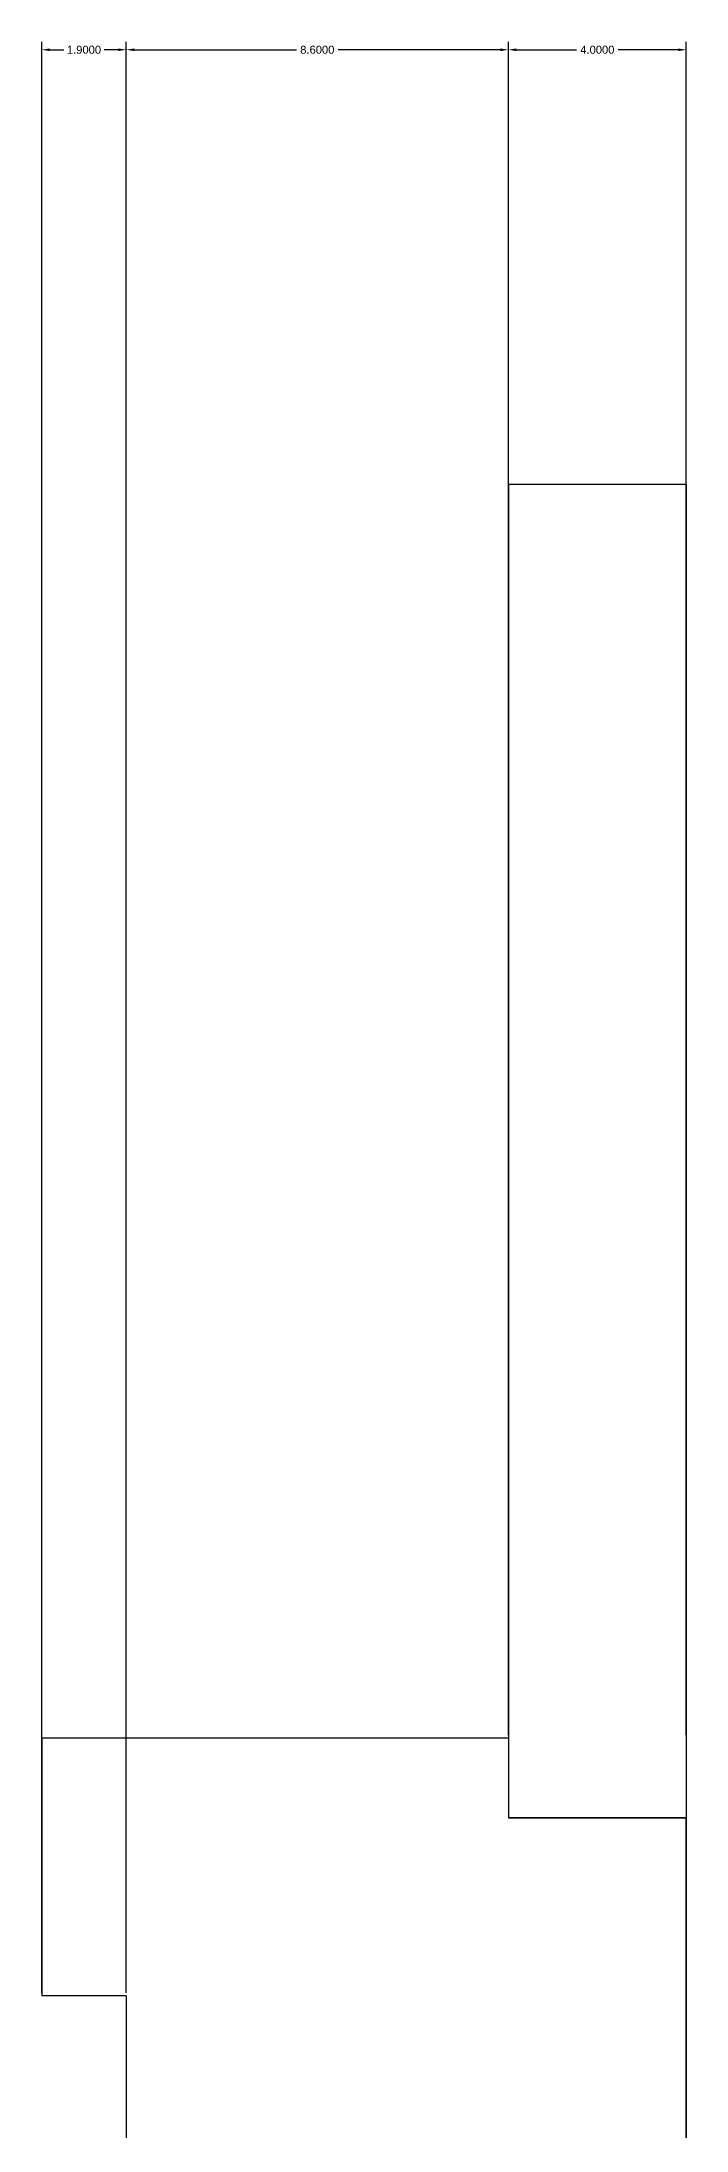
# Model space of a CAD drawing. Extents: x -1.5 to 13, y -52.5 to 41.4.
# Drawn here: x -1.5 to 13, y -5.53 to 41.45 of the extents above; entities that cross this region are included whole.
import ezdxf

# ---------------------------------------------------------------- set-up
doc = ezdxf.new("R2010")
doc.units = 0
doc.header["$MEASUREMENT"] = 0
doc.layers.get('0').update_dxf_attribs({"linetype": 'CONTINUOUS'})
doc.layers.get('Defpoints').update_dxf_attribs({"linetype": 'CONTINUOUS'})
doc.styles.get("Standard").update_dxf_attribs({"font": 'ARIAL.TTF'})
doc.dimstyles.get("Standard").update_dxf_attribs({"dimtxt": 0.18, "dimasz": 0.18, "dimexe": 0.18, "dimexo": 0.0625, "dimgap": 0.09, "dimtad": 0, "dimtih": 1, "dimtoh": 1, "dimdec": 4, "dimzin": 0, "dimdsep": 46, "dimtxsty": 'STANDARD', "dimcen": 0.09, "dimadec": 0, "dimazin": 0, "dimtfac": 1, "dimtdec": 4, "dimtofl": 0, "dimtmove": 0, "dimatfit": 3, "dimfxl": 1, "dimtolj": 1, "dimtzin": 0, "dimarcsym": 0})

# ---------------------------------------------------------------- blocks, each defined once
blk = doc.blocks.new('UNION002')
at = {"color": 0}
for p, q in [((9, 31.5), (13, 31.5)), ((9, 31.5), (9, 1.5)), ((13, 31.5), (13, 1.5)), ((13, 28.2), (13, 28.01)), ((13, 28.01), (13, 27.468)), ((13, 27.468), (13, 26.657)), ((13, 26.657), (13, 25.7)), ((13, 25.7), (13, 24.743)), ((13, 24.743), (13, 23.932)), ((13, 23.932), (13, 23.39)), ((13, 23.39), (13, 23.2)), ((-1.5, 3.3), (-1.5, -2.5)), ((-1.5, 3.3), (9, 3.3)), ((13, 1.5), (9, 1.5)), ((9, 1.5), (13, 1.5)), ((13, -22.5), (13, 1.5)), ((13, 1.5), (13, -22.5)), ((13, 0.1), (13, -1.7)), ((13, -1.7), (13, -5.3)), ((0.4, -2.5), (-1.5, -2.5)), ((0.4, -2.5), (0.4, -18.5)), ((13, -5.3), (13, -7.1)), ((13, -13.9), (13, -15.7)), ((13, -15.7), (13, -19.3)), ((0.4, -18.5), (-1.5, -18.5)), ((-1.5, -18.5), (-1.5, -24.3)), ((13, -19.3), (13, -21.1)), ((9, -22.5), (9, -52.5)), ((13, -22.5), (9, -22.5)), ((13, -22.5), (13, -52.5)), ((-1.5, -24.3), (9, -24.3)), ((13, -44.2), (13, -44.39)), ((13, -44.39), (13, -44.932)), ((13, -44.932), (13, -45.743)), ((13, -45.743), (13, -46.7)), ((13, -46.7), (13, -47.657)), ((13, -47.657), (13, -48.468)), ((13, -48.468), (13, -49.01)), ((13, -49.01), (13, -49.2)), ((9, -52.5), (13, -52.5))]:
    blk.add_line(p, q, dxfattribs=at)
blk = doc.blocks.new('*D1')
at = {"color": 0, "linetype": 'Continuous', "lineweight": -2, "transparency": 16777216}
for p, q in [((-1.5, -2.438), (-1.5, 41.448)), ((0.4, -2.438), (0.4, 41.448)), ((-1.32, 41.268), (-1.007, 41.268)), ((0.22, 41.268), (-0.093, 41.268))]:
    blk.add_line(p, q, dxfattribs=at)
at = {"color": 0, "linetype": 'Continuous', "transparency": 16777216}
for points in [[(-1.32, 41.298), (-1.32, 41.238), (-1.5, 41.268)], [(0.22, 41.298), (0.22, 41.238), (0.4, 41.268)]]:
    blk.add_solid(points, dxfattribs=at)
at = {"layer": 'Defpoints', "color": 0, "linetype": 'Continuous', "transparency": 16777216}
for p in [(0.4, 41.268), (-1.5, -2.5), (0.4, -2.5)]:
    blk.add_point(p, dxfattribs=at)
at = {"color": 0, "linetype": 'Continuous', "transparency": 16777216, "insert": (-0.55, 41.268), "char_height": 0.18, "attachment_point": 5}
blk.add_mtext('\\A1;1.9000', dxfattribs=at)
blk = doc.blocks.new('*D2')
at = {"color": 0, "linetype": 'Continuous', "lineweight": -2, "transparency": 16777216}
for p, q in [((0.4, 3.362), (0.4, 41.448)), ((9, 3.362), (9, 41.448)), ((0.58, 41.268), (4.234, 41.268)), ((8.82, 41.268), (5.166, 41.268))]:
    blk.add_line(p, q, dxfattribs=at)
at = {"color": 0, "linetype": 'Continuous', "transparency": 16777216}
for points in [[(0.58, 41.298), (0.58, 41.238), (0.4, 41.268)], [(8.82, 41.298), (8.82, 41.238), (9, 41.268)]]:
    blk.add_solid(points, dxfattribs=at)
at = {"layer": 'Defpoints', "color": 0, "linetype": 'Continuous', "transparency": 16777216}
for p in [(9, 41.268), (0.4, 3.3), (9, 3.3)]:
    blk.add_point(p, dxfattribs=at)
at = {"color": 0, "linetype": 'Continuous', "transparency": 16777216, "insert": (4.7, 41.268), "char_height": 0.18, "attachment_point": 5}
blk.add_mtext('\\A1;8.6000', dxfattribs=at)
blk = doc.blocks.new('*D3')
at = {"color": 0, "linetype": 'Continuous', "lineweight": -2, "transparency": 16777216}
for p, q in [((9, 3.362), (9, 41.448)), ((13, 3.362), (13, 41.448)), ((9.18, 41.268), (10.53, 41.268)), ((12.82, 41.268), (11.47, 41.268))]:
    blk.add_line(p, q, dxfattribs=at)
at = {"color": 0, "linetype": 'Continuous', "transparency": 16777216}
for points in [[(9.18, 41.298), (9.18, 41.238), (9, 41.268)], [(12.82, 41.298), (12.82, 41.238), (13, 41.268)]]:
    blk.add_solid(points, dxfattribs=at)
at = {"layer": 'Defpoints', "color": 0, "linetype": 'Continuous', "transparency": 16777216}
for p in [(13, 41.268), (9, 3.3), (13, 3.3)]:
    blk.add_point(p, dxfattribs=at)
at = {"color": 0, "linetype": 'Continuous', "transparency": 16777216, "insert": (11, 41.268), "char_height": 0.18, "attachment_point": 5}
blk.add_mtext('\\A1;4.0000', dxfattribs=at)

msp = doc.modelspace()

# ---------------------------------------------------------------- block references
at = {"color": 0}
msp.add_blockref('UNION002', (0, 0), dxfattribs=at)

# ---------------------------------------------------------------- dimensions: what is measured, and where the dimension line sits
at = {"linetype": 'Continuous'}
for base, p1, p2, picture, middle in [((0.4, 41.26797), (-1.5, -2.5), (0.4, -2.5), '*D1', (-0.55, 41.26797)), ((9, 41.26797), (0.4, 3.3), (9, 3.3), '*D2', (4.7, 41.26797)), ((13, 41.26797), (9, 3.3), (13, 3.3), '*D3', (11, 41.26797))]:
    dim = msp.add_linear_dim(base=base, p1=p1, p2=p2, dimstyle='Standard', dxfattribs=at)
    dim.commit()
    dim.dimension.update_dxf_attribs({"geometry": picture, "text_midpoint": middle})

doc.saveas('drawing.dxf')
